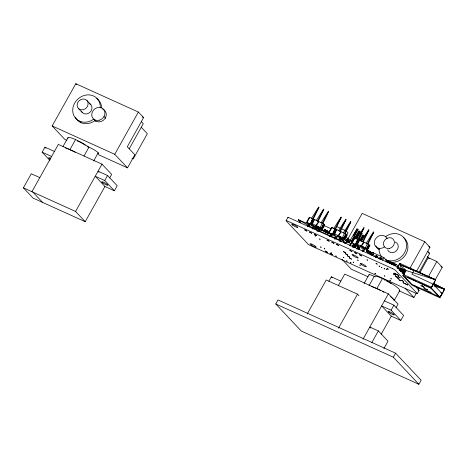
<?xml version="1.0" encoding="UTF-8"?>
<svg xmlns="http://www.w3.org/2000/svg" width="468" height="468" viewBox="0 0 468 468"><rect width="100%" height="100%" fill="white"/><g stroke="black" fill="none" stroke-linecap="round" stroke-linejoin="round"><path stroke-width="0.7" d="M405.645 271.346L401.538 268.825L401.31 270.188L402.094 270.001L402.626 270.679L402.468 272.119L401.538 268.825L405.809 271.107M312.823 223.482L312.981 220.902M335.082 233.62L335.199 231.683M358.002 243.337L358.084 242.044M316.976 226.448L316.239 225.991L316.976 226.448L316.894 226.149M339.148 236.287L338.504 235.849L339.236 236.586L338.481 236.065M362.033 246.654L361.39 246.209L362.121 246.946L361.395 246.472L361.811 246.618M316.222 225.927C318.263 227.068 314.982 225.494 316.666 226.12M433.988 283.573L444.6 289.265L440.4 296.648L439.832 297.01L431.443 288.112L433.052 284.135L411.899 274.189L414.057 270.44L410.237 268.69M369.545 252.556L370.399 253.463L368.123 252.433L367.269 251.527L370.077 252.878L370.638 251.872L367.035 250.24L367.456 250.351L367.216 251.632L366.473 251.246L367.035 250.24L370.486 251.725L371.645 252.936L371.083 253.943L367.479 252.31L366.473 251.246L370.077 252.878L371.083 253.943L370.34 253.562L371.34 252.626L371.645 252.936L370.124 252.076M315.994 212.256L319.006 207.306L313.063 219.609L312.565 219.082L314.578 219.55L323.733 223.973L324.751 225.061L322.475 229.18L320.685 227.6L316.672 226.056L317.544 226.699L315.865 225.418L311.706 223.675L312.683 218.691L309.763 217.368L309.307 217.444L306.774 222.516L310.155 224.02L311.05 223.236L312.565 219.082L318.749 206.955L311.349 218.533M336.375 230.525L334.825 229.221L336.837 229.689L345.987 234.111L347.01 235.199L344.729 239.318L342.939 237.738L338.926 236.194L339.803 236.837L338.124 235.556L333.965 233.813L334.942 228.829L332.023 227.506L331.56 227.583L329.033 232.654L332.415 234.158L333.304 233.374L334.825 229.221L341.008 217.094L333.608 228.671M359.26 240.885L357.704 239.581L359.722 240.049L368.872 244.471L369.89 245.56L367.614 249.678L365.824 248.099L361.811 246.554L362.682 247.198L361.009 245.916L356.85 244.173L357.827 239.189L354.902 237.867L354.446 237.943L351.918 243.015L355.3 244.518L356.189 243.734L357.704 239.581L363.893 227.454L356.493 239.031M308.541 224.342L308.775 223.119L309.155 223.289M313.361 226.524L313.589 225.301M330.8 234.48L331.034 233.257M353.685 244.84L353.913 243.617M358.5 247.022L358.734 245.799L358.073 245.361M354.99 247.683L355.703 245.173L354.457 247.666M357.312 248.508L357.669 247.256L356.195 245.694M315.9 225.956L315.227 225.465L315.853 225.828M338.159 236.094L337.486 235.603L338.112 235.966M360.652 246.156L361.039 246.455L360.372 245.963L360.992 246.326M386.176 261.565L386.545 260.378L384.035 257.71L372.183 252.351L371.007 253.65M399.619 270.042L400.21 268.211L401.152 268.421L405.692 270.41L435.661 279.805L431.555 287.264L403.562 274.587L405.692 270.41L400.21 268.211L398.988 269.837M326.307 231.642L323.704 230.426L326.249 231.742L326.711 230.472L328.203 232.093L327.635 233.099L325.172 231.982L323.704 230.426L324.382 229.542M348.128 241.465L348.724 240.376L348.069 241.564L345.524 240.248L346.086 239.242L347.274 240.224M402.48 273.16A5.224 2.375 -65.6 0 0 402.895 272.253L402.854 272.113A5.23 0.854 29.2 0 1 400.655 271.118L400.251 270.726L402.96 272.136L402.445 273.312M328.056 231.771C325.143 229.25 321.305 227.647 328.056 231.771L326.822 231.233M349.877 241.593C346.964 239.072 343.126 237.469 349.877 241.593L348.642 241.055M307.312 226.588L308.763 223.294M312.127 228.77L313.583 225.477M316.947 230.952L318.69 227.003M329.566 236.726L331.022 233.433M334.386 238.908L335.843 235.615M339.201 241.09L340.95 237.141M352.451 247.086L353.907 243.799M357.265 249.268L358.722 245.975M362.378 250.789L363.835 247.502M331.139 252.644L330.56 253.896L331.174 252.691M352.796 246.847L353.995 244.284M310.155 224.02L312.683 218.691L311.05 223.236L311.706 223.675M322.317 223.055L319.79 228.384L320.685 227.6M332.415 234.158L334.942 228.829L333.304 233.374L333.965 233.813M344.577 233.193L342.05 238.522L342.939 237.738M355.3 244.518L357.827 239.189L356.189 243.734L356.85 244.173M367.462 243.553L364.935 248.882L365.824 248.099M312.092 223.71L311.624 224.687L314.578 219.55M334.351 233.848L333.883 234.825L336.837 229.689M357.23 244.208L356.768 245.185L359.722 240.049M384.035 257.71L382.602 260.366M322.698 223.973L328.641 211.671L324.874 217.854M340.137 231.929L346.08 219.627L342.693 225.196M345.267 233.462L350.901 221.809L347.888 226.758M359.284 240.681L358.201 240.107L364.151 227.805L360.378 233.994M363.016 242.289L368.965 229.987L365.572 235.556M368.146 243.822L373.78 232.169L370.767 237.118M386.235 261.799L386.773 260.694L387.469 260.424L396.378 264.455L398.514 266.754M440.4 296.648L441.979 293.465L433.052 284.135M370.165 251.655L367.555 250.374L371.218 252.644L370.217 251.55M398.403 268.299L398.941 267.216M357.049 248.502L357.669 247.256L359.681 249.245M322.2 223.447L328.384 211.314L320.984 222.897M339.639 231.403L345.829 219.276L338.428 230.853M344.46 233.585L350.643 221.452L343.243 233.035M362.524 241.763L368.708 229.636L361.308 241.213M367.339 243.945L373.528 231.818L366.128 243.395M323.119 226.19L324.751 225.061L324.283 225.137L321.522 230.221L322.902 227.676M346.244 235.854L343.781 240.359L344.817 238.452M356.125 238.978L360.12 231.256L355.809 238.651M358.424 240.417L362.086 233.339L358.137 240.113M358.722 245.723L357.722 247.654L357.224 247.127L358.307 245.279M361.05 241.219L364.051 235.422L360.816 240.967M367.924 248.531L366.666 250.719L369.422 245.636L369.89 245.56L368.257 246.694M317.772 226.126L316.754 228.027L317.509 226.968L318.456 227.694M323.634 223.932L321.422 228.074L323.733 223.973M340.031 236.264L339.013 238.165L339.768 237.106L340.716 237.832M345.893 234.07L343.676 238.212L345.987 234.111M362.911 246.624L361.899 248.526L362.653 247.467L363.595 248.192M368.778 244.431L366.561 248.572L368.872 244.471M312.601 224.581L311.922 225.851L312.548 224.827L310.284 223.803M334.86 234.72L334.181 235.989L334.807 234.965L332.543 233.941M353.363 235.726L357.137 228.676L350.123 240.33L351.831 241.4L358.155 229.174L351.333 240.88M355.668 237.171L359.102 230.759L352.825 241.184M360.284 240.055L363.033 234.93L359.705 240.447M357.745 245.08L357.061 246.349L357.692 245.326L355.428 244.302M371.007 255.282L371.329 254.686L369.913 254.106L371.89 253.621L373.312 254.264L373.423 254.937L372.042 255.352M375.377 257.26L375.699 256.663L374.283 256.084L373.973 256.622M379.747 259.237L380.069 258.64L378.653 258.061L378.337 258.605M307.078 221.58L309.307 217.444M329.337 231.719L331.56 227.583L332.239 228.308M352.223 242.079L354.446 237.943L355.118 238.668M399.888 270.761L401.152 268.421L399.812 263.291L435.661 279.805L430.852 288.159L439.943 297.8L444.6 289.265L433.315 283.462M323.593 226.407L324.283 225.137M395.203 265.842L396.378 264.455M350.865 245.957L350.099 245.15L352.217 241.283L348.607 239.195L347.777 239.008L347.309 239.85M400.509 271.171L401.07 271.27M439.943 297.8L411.98 285.123L402.884 275.465L405.692 270.41M66.924 140.412L64.929 139.505L52.164 125.968L75.787 83.708L138.37 112.051L143.594 117.585L127.284 146.765L134.825 154.768L127.518 167.848L98.221 154.58M49.865 160.389L42.132 152.188L44.946 147.157L54.428 151.451M99.017 172.23L98.052 171.2L107.535 175.494L117.199 185.749L114.391 190.78L104.721 180.525L95.238 176.231L104.908 186.486L85.223 221.703L33.07 198.087L23.4 187.832L31.274 173.745L39.809 177.612M31.935 191.699L58.365 144.407L101.989 164.157L111.653 174.412L109.688 177.934M63.028 146.484L67.948 137.68M75.553 139.581L69.931 149.643L70.51 149.906M83.994 156.008L88.92 147.204A14.607 2.387 29.2 0 0 74.511 139.131A14.607 2.387 29.2 0 0 67.989 138.358M93.653 160.957L98.221 152.784M85.223 221.703L75.559 211.448L101.989 164.157M127.518 167.848L114.754 154.311L138.37 112.051M104.721 180.525L107.535 175.494M129.221 148.818L143.278 123.663L141.342 121.61M286.094 220.668L287.89 217.45M311.899 223.762L314.192 219.656M275.763 303.972L278.015 299.947L395.606 353.194L421.124 380.268L418.878 384.292L301.287 331.046L275.763 303.972L393.354 357.219L418.878 384.292M317.637 228.127L318.024 228.542L316.157 227.618L314.865 228.84L315.742 227.272L316.128 227.682M330.034 235.708L318.655 230.56L319.533 228.987L325.646 231.912M321.814 230.256L321.428 229.846L323.078 230.829M324.219 230.695L325.172 231.982M324.265 229.419L326.904 230.56L328.138 231.871M329.402 233.69L329.016 233.28L330.665 234.263M334.158 233.901L336.451 229.794M346.203 239.364L346.256 239.259M348.069 238.616L362.173 213.385L424.763 241.722L429.981 247.262L416.485 271.411M347.648 239.926L345.823 243.19L345.483 243.114M347.554 240.798L346.993 241.804L345.524 240.248L346.993 241.804L349.456 242.921L349.959 241.693M307.242 313.958L326.219 279.999L357.511 294.167L358.974 295.717M328.869 281.233L331.332 276.834L340.815 281.128M352.182 246.285L353.697 243.559M357.037 244.261L359.33 240.154M338.358 285.527L344.752 274.084L388.376 293.834L398.04 304.089L396.074 307.611M368.041 251.304L367.479 252.31L368.123 252.433M338.534 328.126L357.511 294.167M364.081 283.549L369.006 274.745M368.959 285.825L374.23 276.389A14.607 2.387 29.2 0 1 389.622 282.298A14.607 2.387 29.2 0 1 399.134 290.944M386.679 261.852L386.907 261.454L387.72 261.823L387.498 262.226L386.416 261.32L386.907 261.454M389.089 262.946L389.312 262.542L390.131 262.911L389.902 263.314L388.826 262.408L389.312 262.542M382.432 278.536L376.81 288.598L376.26 288.352M391.5 264.034L391.722 263.636L392.541 264.005L392.313 264.402L391.23 263.502L391.722 263.636M394.132 264.724L393.904 265.128L393.641 264.59L394.945 265.093L394.723 265.496L393.641 264.59M362.969 339.288L388.376 293.834M403.562 274.587L405.937 270.346L399.485 264.391L397.075 267.936M409.956 268.217L424.763 241.722M394.132 300.655L399.754 290.593M371.849 342.541L378.349 330.905L369.819 327.038L370.785 328.062M393.921 305.171L403.586 315.426L400.778 320.457L391.108 310.202L393.921 305.171L384.439 300.877M381.221 334.187L391.295 316.163L381.625 305.908L391.108 310.202M418.772 272.832L429.665 253.34L427.729 251.287M419.866 272.75L428.302 257.657L436.837 261.524L442.248 267.263L435.222 279.841M383.912 348.508L388.019 341.16L378.349 330.905M399.257 290.885L413.905 297.519L416.339 293.161M418.082 290.049L419.123 288.177M417.263 293.658L419.065 290.435M428.401 276.617L436.837 261.524M393.354 357.219L395.606 353.194M309.763 217.368L306.774 222.516L307.915 222.575M329.033 232.654L332.023 227.506M351.918 243.015L354.902 237.867M346.232 236.007L348.052 232.883L346.115 230.835M349.754 245.448L352.217 241.283L350.526 245.402L350.099 245.15M316.35 225.74L318.79 221.662L315.081 226.278L315.865 225.418M338.61 235.878L341.043 231.8L337.34 236.416L338.124 235.556M361.495 246.238L363.928 242.161L360.225 246.776L361.009 245.916M396.981 267.953L399.812 263.291L400.784 264.309M320.808 214.438L323.827 209.488L317.877 221.791L317.38 221.265L323.569 209.137L316.169 220.715M338.253 222.394L341.266 217.444L335.316 229.747L336.404 230.32M403.691 273.406L403.878 273.107L403.381 272.821M356.552 249.005L357.669 247.256M307.862 226.84L310.272 223.189M312.677 229.016L314.689 225.98M317.497 231.198L319.907 227.553L322.183 229.191L319.697 228.191M330.519 236.369L332.128 233.936M334.936 239.154L336.942 236.118M339.756 241.336L342.166 237.691L344.442 239.329L341.956 238.329M353.001 247.338L355.007 244.296M358.219 248.912L359.828 246.478M362.636 251.696L365.046 248.052M345.314 243.424L346.87 241.09M308.71 226.705L310.635 223.575M313.531 228.887L315.584 225.892L315.087 225.371M317.936 231.666L320.399 228.074L322.475 229.18M330.97 236.843L333.023 233.854L332.532 233.327M335.784 239.025L337.843 236.03L337.346 235.509M340.605 241.207L342.658 238.212L343.769 237.375M353.855 247.203L355.908 244.214L355.411 243.688M358.669 249.385L360.723 246.396L360.231 245.87M363.49 251.568L365.414 248.438M354.077 247.449L355.294 245.741M345.337 243.471L346.969 241.336M347.788 240.265L348.607 239.195M318.655 230.56L319.954 229.338L321.218 229.911M399.216 270.159L401.152 268.421M325.705 231.759L325.453 231.59L325.798 231.853M343.746 237.463L342.658 238.212L344.729 239.318M345.378 236.328L347.01 235.199L346.542 235.275M394.015 273.154L398.865 275.512M398.818 275.547L394.009 273.183M428.665 277.068L435.661 279.805L399.485 264.391L400.058 264.028M397.396 268.486L399.081 267.544M402.626 270.679L401.123 271.411L402.468 272.119M373.312 254.264L371.329 254.686M375.716 257.54L377.793 256.92L377.676 256.242L375.699 256.663M380.086 259.518L382.163 258.898L382.046 258.219L380.069 258.64M315.514 225.652L315.836 225.892M337.773 235.796L338.095 236.03M374.283 256.084L376.26 255.598L377.676 256.242M378.653 258.061L380.63 257.575L382.046 258.219M376.061 263.496L377.266 264.168L376.044 263.531M387.024 268.456L388.229 269.135M388.194 269.17L387.007 268.503M318.088 226.512L317.444 226.506M340.458 237.007L339.797 236.656M368.433 252.433L368.62 252.509M361.36 246.425L362.121 246.946M339.704 236.644L340.347 236.65L340.493 237.1L339.862 236.703M362.589 247.005L363.226 247.01M326.904 230.56L326.167 231.543L327.635 233.099L325.149 231.683M348.724 240.376L346.086 239.242M386.416 261.32L387.72 261.823M388.826 262.408L390.131 262.911M391.23 263.502L392.541 264.005M394.419 264.987L394.945 265.093M314.993 235.773L315.549 236.088L314.982 235.837M319.533 238.967L320.094 239.283M320.053 239.318L319.515 239.019M320.533 246.94L321.089 247.256M321.066 247.297L320.516 246.993M324.33 248.66L324.886 248.976L324.306 248.713M367.082 259.839L367.637 260.149M367.602 260.19L367.07 259.898M358.108 260.372L357.558 260.062L358.149 260.331M343.296 257.248L343.851 257.564M343.816 257.605L343.284 257.312M335.802 255.949L336.363 256.259M336.293 256.294L335.79 256.008M384.17 268.591L384.725 268.901M384.684 268.942L384.158 268.65M353.188 262.086L353.744 262.402M346.642 260.851L347.197 261.167L346.624 260.904M386.942 269.726L386.404 269.428L386.983 269.685M353.703 262.443L353.188 262.156M350.497 262.601L351.053 262.911M350.988 262.946L350.497 262.671M359.834 265.034L360.389 265.35L359.804 265.081M374.909 273.417L375.471 273.727M375.43 273.768L374.915 273.488M384.392 275.857L384.953 276.173L384.374 275.909M390.844 278.6L391.4 278.91M391.359 278.951L390.815 278.641M389.844 280.18L390.406 280.49M390.335 280.525L389.826 280.233M338.926 236.258L338.516 236.112L339.236 236.586M316.672 226.056L318.105 226.43M338.926 236.194L340.365 236.568M361.811 246.554L363.244 246.928M402.047 271.656L401.123 271.411L402.094 270.001L405.475 271.37M434.193 286.047L444.6 289.265L433.409 284.135M317.544 226.518L318.287 226.945M317.608 226.565L318.234 226.962M364.841 248.689L367.321 249.69L365.543 248.572L367.614 249.678M402.258 271.82L402.96 272.136M399.485 264.391L414.057 270.44M428.963 277.027L435.661 279.805L414.56 270.457M433.181 284.386L444.6 289.265L433.421 284.216M308.687 224.154L298.262 219.685L300.046 222.756M310.641 224.991L313.841 226.413M401.31 270.188L405.206 271.89M386.773 260.694L395.788 264.759M142.26 116.982L143.594 117.585M428.647 246.659L429.981 247.262M428.401 252.767L429.665 253.34M440.938 266.672L442.248 267.263M337.024 226.717L340.271 228.185M341.57 228.776L345.466 230.537M323.838 225.465L331.139 228.776M316.877 226.383L316.485 226.184M315.356 226.097L317.368 227.009M337.615 236.235L339.622 237.147M359.91 246.332L362.507 247.508M345.793 240.534L348.262 241.652M323.973 230.712L326.436 231.83M327.506 232.836L327.12 232.421L331.297 234.55M334.708 235.86L335.971 236.428M339.13 237.861L340.394 238.434L339.516 240.002L335.726 238.288M346.969 241.5L349.456 242.921L347.987 241.359M318.059 228.478L316.157 227.618L316.76 229.7L313.595 228.267M329.437 233.631L327.12 232.421M338.92 237.925L340.183 238.499M346.724 241.517L349.186 242.635M324.903 231.695L327.366 232.812M385.228 259.781L386.545 260.378M312.963 227.98L298.262 219.685L300.766 222.341M331.935 236.568L335.094 238.001M407.365 277.208L411.267 278.981M412.571 279.566L416.479 281.338M417.778 281.923L431.443 288.112M426.734 290.458L431.291 292.523M439.832 297.01L411.846 284.339L403.457 275.441M131.958 158.283L133.269 158.88L147.326 133.725L141.313 127.343M52.164 125.968L114.754 154.311M367.959 276.717L351.316 269.182L341.991 259.29M42.132 152.188L51.615 156.482M104.908 186.486L114.391 190.78M391.295 316.163L400.778 320.457M23.4 187.832L75.559 211.448M402.884 275.465L430.852 288.159M361.963 246.858L361.624 246.689M339.084 236.492L338.738 236.322M398.713 267.924L405.616 271.177M405.042 272.066L400.023 269.697L400.573 270.381M402.211 271.633L404.721 272.821M341.441 239.142L345.32 243.085M440.809 292.664L441.979 293.465M361.039 246.455L360.974 246.069L360.974 246.39M333.228 235.351L332.806 235L333.198 235.41M312.367 225.904L311.945 225.553L312.331 225.962M340.283 240.815L341.301 241.751M402.837 271.001L404.598 272.692M345.209 242.945L341.78 239.353L344.682 243.261M427.348 256.645L429.285 258.705M385.813 236.872L385.573 236.615A14.607 12.794 -43.3 0 1 403.334 237.118A14.607 12.794 -43.3 0 1 403.135 254.844A14.607 12.794 -43.3 0 1 385.31 259.594M404.159 274.494L397.268 267.187A2.305 0.374 29.2 0 0 394.635 265.531L289.142 217.766A2.305 0.374 29.2 0 0 288.036 217.725M414.987 285.983L418.924 290.16A2.305 0.374 29.2 0 1 418.591 290.417M379.261 248.596L379.021 248.338A14.607 12.794 -43.3 0 0 381.935 257.008M386.047 259.939L387.018 260.963M405.072 288.148L413.905 297.519M369.416 252.58L370.422 253.644M367.14 251.544L368.14 252.615M346.057 236.72L348.514 239.323M348.531 240.295L350.023 241.915L349.771 241.605M325.225 231.566L325.611 231.976M331.332 276.834L332.298 277.857M100.743 107.938L100.263 107.429A14.607 12.794 -43.3 0 0 84.433 95.402A14.607 12.794 -43.3 0 0 73.546 114.882A14.607 12.794 -43.3 0 0 93.711 119.153L95.882 121.458M75.787 83.708L76.734 84.714M104.031 116.479L105.727 118.275M86.984 100.55A5.844 5.119 -43.3 0 1 83.368 109.711A5.844 5.119 -43.3 0 1 77.524 103.048A5.844 5.119 -43.3 0 1 86.984 100.55L90.85 104.651M78.267 108.324L82.134 112.425M79.174 120.984L80.999 122.92M44.946 147.157L45.911 148.18M32.883 192.126L42.553 202.381M403.878 273.107L404.171 273.423M346.349 239.341L347.408 240.511M403.58 273.359L404.141 274.032M361.501 246.607L361.39 246.209L361.688 246.577M338.616 236.246L338.504 235.849L338.803 236.217M316.362 226.108L316.245 225.711L316.543 226.079M392.008 263.894L392.313 264.402M389.598 262.805L389.902 263.314M387.188 261.711L387.498 262.226M319.954 229.338L320.551 231.414M340.347 236.65L340.371 236.966M380.63 257.575L380.677 258.219M376.26 255.598L376.307 256.242M371.89 253.621L371.937 254.264M384.433 246.934A7.008 6.143 -43.3 0 1 375.12 245.718A7.008 6.143 -43.3 0 1 378.15 236.328A7.008 6.143 -43.3 0 1 387.094 238.68M395.162 242.026A5.844 5.119 -43.3 0 1 396.501 250.749A5.844 5.119 -43.3 0 1 387.615 249.783M371.106 286.434A14.607 2.387 29.2 0 1 380.215 290.271M382.701 291.617A14.607 2.387 29.2 0 1 383.965 292.342M390.628 296.724A14.607 2.387 29.2 0 1 394.097 300.216M369.106 275.184A7.008 1.147 29.2 0 1 375.237 276.921M379.349 249.508A7.008 6.143 -43.3 0 1 375.898 245.805M403.621 237.58A14.607 12.794 -43.3 0 1 406.206 253.656A14.607 12.794 -43.3 0 1 390.698 262.244M384.374 279.963A5.844 0.954 29.2 0 1 384.772 280.116M386.498 280.899A5.844 0.954 29.2 0 1 391.23 283.766M89.306 103.51A5.844 5.119 -43.3 0 1 90.02 112.244A5.844 5.119 -43.3 0 1 81.321 111.091M87.206 146.683A7.008 1.147 29.2 0 1 95.542 150.696A7.008 1.147 29.2 0 1 97.917 153.744M65.187 147.847A14.607 2.387 29.2 0 1 75.289 152.311M50.234 159.237A3.504 0.573 29.2 0 1 48.654 157.745A3.504 0.573 29.2 0 1 50.807 158.354M102.638 109.126A7.008 6.143 -43.3 0 1 105.084 118.41A7.008 6.143 -43.3 0 1 95.062 120.586A14.607 12.794 -43.3 0 1 75.249 117.129M96.706 98.426A14.607 12.794 -43.3 0 1 101.632 108.003M77.349 141.026A5.844 0.954 29.2 0 1 85.27 145.337M403.211 272.791A5.23 0.854 29.2 0 1 403.749 273.06L403.802 273.177A5.224 2.375 -65.6 0 0 403.451 273.686M373.405 253.048L372.914 252.767L373.405 253.048M304.703 229.864L306.95 231.11L304.709 229.852M309.518 232.046L311.764 233.292L309.524 232.034M314.338 234.228L316.584 235.474L314.356 234.205M326.956 240.002L329.209 241.248L326.968 239.99M325.207 251.082L327.659 252.439L325.207 251.082M331.777 242.184L334.023 243.43L331.8 242.161M330.028 253.264L332.473 254.621L330.051 253.241M336.591 244.366L338.844 245.612L336.603 244.354M343.471 251.661L345.717 252.901L343.489 251.638M345.437 253.744L347.683 254.99L345.442 253.732M347.396 255.826L349.649 257.072L347.408 255.815M349.842 250.362L352.088 251.608L349.848 250.351M349.362 257.909L351.608 259.155L349.385 257.891M354.656 252.544L356.909 253.791L354.656 252.544M359.477 254.727L361.723 255.973L359.482 254.715M393.395 273.944L395.442 275.079L393.401 273.932M395.325 275.997L397.373 277.126L395.349 275.974M396.876 277.635L398.923 278.77L396.882 277.623M398.157 276.687L400.204 277.822L398.163 276.676M398.812 279.688L400.854 280.818L398.83 279.665M401.638 280.379L403.685 281.514L401.638 280.379M323.745 231.057L323.324 230.706L323.745 231.057M402.995 282.66L407.827 285.047L403.024 282.654M422.224 285.661L420.615 285.691L424.423 287.416L422.224 285.661M427.477 289.692L424.599 289.148L423.669 287.966L427.477 289.692M379.109 265.999L379.659 266.31L379.109 265.999M381.385 267.386L381.935 267.702L381.414 267.398M392.833 268.749L287.346 220.984A2.305 0.374 29.2 0 0 286.235 220.949L307.891 243.916A2.305 0.374 29.2 0 0 310.524 245.577L416.017 293.342A2.305 0.374 29.2 0 0 417.123 293.377L395.472 270.405A2.305 0.374 29.2 0 0 392.833 268.749M389.663 248.403A5.844 5.119 -43.3 0 0 393.278 239.242A5.844 5.119 -43.3 0 0 383.818 241.74A5.844 5.119 -43.3 0 0 389.663 248.403M389.183 312.589A3.504 0.573 29.2 0 0 394.22 314.935A3.504 0.573 29.2 0 0 390.201 312.027A3.504 0.573 29.2 0 0 389.183 312.589M99.234 120.235A7.008 6.143 -43.3 0 0 103.574 109.237A7.008 6.143 -43.3 0 0 92.219 112.238A7.008 6.143 -43.3 0 0 99.234 120.235M102.796 182.912A3.504 0.573 29.2 0 0 107.827 185.258A3.504 0.573 29.2 0 0 103.814 182.35A3.504 0.573 29.2 0 0 102.796 182.912M292.869 225.272A3.504 0.573 29.2 0 0 297.8 227.506A3.504 0.573 29.2 0 0 293.594 224.541A3.504 0.573 29.2 0 0 292.869 225.272M353.235 255.774A3.504 0.573 29.2 0 0 358.16 258.003A3.504 0.573 29.2 0 0 353.96 255.042A3.504 0.573 29.2 0 0 353.235 255.774M361.378 264.555A3.504 0.573 29.2 0 0 366.304 266.783A3.504 0.573 29.2 0 0 362.097 263.823A3.504 0.573 29.2 0 0 361.378 264.555M311.29 244.963A3.504 0.573 29.2 0 0 316.222 247.192A3.504 0.573 29.2 0 0 312.016 244.232A3.504 0.573 29.2 0 0 311.29 244.963"/></g></svg>
